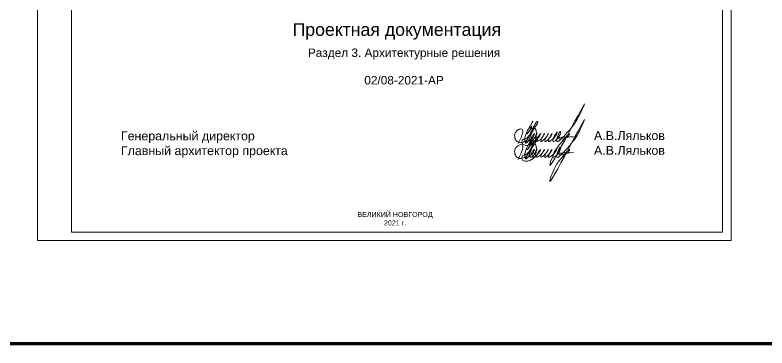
# Model space of a CAD drawing. Header units: metres. Extents: x -443 to 179, y -184 to -91.
# Drawn here: x -388.42 to -343.96, y -183.84 to -164.12 of the extents above; entities that cross this region are included whole.
import ezdxf

# ---------------------------------------------------------------- set-up
doc = ezdxf.new("R2010")
doc.units = ezdxf.units.M
doc.header["$MEASUREMENT"] = 0
doc.layers.add('контур здания на ситуации', color=1, linetype='Continuous', lineweight=30)
doc.styles.add('GOST 2.304', font='CS_Gost2304.shx')

msp = doc.modelspace()

# ---------------------------------------------------------------- linework, layer by layer
at = {"color": 1, "linetype": 'Continuous', "lineweight": 13}
msp.add_lwpolyline([(-442.29268327, -139.59917875, 0.5, 0.2, 0), (179.07218429, -139.59917875, 0.2, 0.2, 0), (179.07218429, -183.59219554, 0.2, 0.2, 0), (-442.29268327, -183.59219554, 0.2, 0.2, 0)], format="xyseb", close=True, dxfattribs=at)
at = {"color": 7, "linetype": 'Continuous', "lineweight": 13, "flags": 128}
for points in [[(-387.08991969, -148.48575835), (-346.08991969, -148.48575835), (-346.08991969, -177.48575835), (-387.08991969, -177.48575835), (-387.08991969, -148.48575835)], [(-385.08991969, -148.98575835), (-346.58991969, -148.98575835), (-346.58991969, -176.98575835), (-385.08991969, -176.98575835), (-385.08991969, -148.98575835)]]:
    msp.add_lwpolyline(points, close=True, dxfattribs=at)
at = {"layer": 'контур здания на ситуации', "color": 5, "linetype": 'Continuous', "lineweight": 20, "ltscale": 0.0015}
for points in [[(-358.66746806, -171.738969), (-358.45313527, -171.24874392), (-358.40056041, -171.05253189), (-358.40056041, -170.941459), (-358.46575318, -170.87626623), (-358.56863474, -170.87626623), (-358.73010921, -170.96949356), (-358.8444151, -171.11518943), (-358.8745856, -171.19950747), (-358.8745856, -171.34275716), (-358.83899585, -171.47557991), (-358.74956604, -171.60229734), (-358.6467227, -171.66167397), (-358.50734354, -171.68493727), (-358.36527223, -171.64686938), (-358.24319266, -171.59134511), (-358.15946189, -171.52662741), (-358.01047698, -171.26857796), (-357.87228509, -170.98452054), (-357.76012336, -170.75398239), (-357.64273415, -170.55065831), (-357.56504424, -170.44176287), (-357.5287936, -170.43204953), (-357.51481971, -170.48420077), (-357.53780936, -170.56999931), (-357.60560235, -170.66361143), (-358.00482361, -171.43277764), (-358.13168791, -171.65251305), (-358.22670735, -171.70737255), (-358.25212154, -171.66335388), (-358.26392388, -171.61930693), (-358.27956505, -171.46174809), (-358.21041339, -171.20367056), (-358.01241322, -170.77216098), (-357.807273, -170.41684771), (-358.00989036, -170.82877426), (-357.87806901, -170.71271351), (-358.14690455, -171.17835031), (-357.93656975, -170.90585727), (-357.78172422, -170.81645717), (-357.66430074, -170.84792069), (-357.60835373, -170.97345003), (-357.59183941, -171.17578929), (-357.73960375, -171.64096671), (-357.92283388, -171.77518129), (-358.05761259, -171.83140941), (-358.26472111, -171.83924261), (-358.40830876, -171.77836349), (-358.43443583, -171.73311007), (-358.45021098, -171.62744284), (-358.42146798, -171.5201725), (-358.26339804, -171.46258528), (-357.94418642, -171.17662834), (-358.18530084, -171.65100931), (-358.0611709, -171.57934285), (-357.73917229, -171.25734424), (-357.71387155, -171.16292057), (-357.97518121, -171.61552218), (-357.69759178, -171.4046964), (-357.55488367, -171.14809989), (-357.79988311, -171.63458808), (-357.46195606, -171.36820546), (-357.33991491, -171.14809989), (-357.59712992, -171.60233345), (-357.25034308, -171.38102466), (-357.11155758, -171.14809989), (-357.34077219, -171.60707876), (-356.98613207, -171.32212086), (-356.88694394, -171.14809989), (-357.099087, -171.60039784), (-356.68657858, -171.19947623), (-356.67641112, -171.17397368), (-356.88198156, -171.57545265), (-356.37225609, -171.10163035), (-356.36669196, -171.08086474), (-356.62573956, -171.58287196), (-356.16839019, -171.10143809), (-356.16839019, -171.04100997), (-356.3963837, -171.5584148), (-355.76954688, -171.08898568), (-355.05126134, -170.05959691), (-354.76951815, -169.45308257), (-356.8102279, -172.98769556), (-356.42794698, -172.08585709), (-355.95877142, -171.47919352), (-355.63905942, -171.15948152), (-355.75517104, -171.36059275), (-356.31898167, -171.4281706), (-355.39476633, -171.33931055)], [(-358.66746806, -172.67285229), (-358.45313527, -172.1826272), (-358.40056041, -171.98641518), (-358.40056041, -171.87534228), (-358.46575318, -171.81014952), (-358.56863474, -171.81014952), (-358.73010921, -171.90337684), (-358.8444151, -172.04907272), (-358.8745856, -172.13339075), (-358.8745856, -172.27664044), (-358.83899585, -172.4094632), (-358.74956604, -172.53618062), (-358.6467227, -172.59555725), (-358.50734354, -172.61882056), (-358.36527223, -172.58075266), (-358.24319266, -172.52522839), (-358.15946189, -172.46051069), (-358.01047698, -172.20246124), (-357.87228509, -171.91840382), (-357.76012336, -171.68786567), (-357.64273415, -171.48454159), (-357.56504424, -171.37564615), (-357.5287936, -171.36593282), (-357.51481971, -171.41808405), (-357.53780936, -171.50388259), (-357.60560235, -171.59749471), (-358.00482361, -172.36666092), (-358.13168791, -172.58639634), (-358.22670735, -172.64125583), (-358.25212154, -172.59723716), (-358.26392388, -172.55319021), (-358.27956505, -172.39563137), (-358.21041339, -172.13755384), (-358.01241322, -171.70604426), (-357.807273, -171.35073099), (-358.00989036, -171.76265754), (-357.87806901, -171.64659679), (-358.14690455, -172.11223359), (-357.93656975, -171.83974055), (-357.78172422, -171.75034045), (-357.66430074, -171.78180398), (-357.60835373, -171.90733331), (-357.59183941, -172.10967257), (-357.73960375, -172.57485), (-357.92283388, -172.70906457), (-358.05761259, -172.7652927), (-358.26472111, -172.77312589), (-358.40830876, -172.71224677), (-358.43443583, -172.66699335), (-358.45021098, -172.56132612), (-358.42146798, -172.45405579), (-358.26339804, -172.39646856), (-357.94418642, -172.11051162), (-358.18530084, -172.58489259), (-358.0611709, -172.51322613), (-357.73917229, -172.19122753), (-357.71387155, -172.09680386), (-357.97518121, -172.54940547), (-357.69759178, -172.33857968), (-357.55488367, -172.08198318), (-357.79988311, -172.56847136), (-357.46195606, -172.30208874), (-357.33991491, -172.08198318), (-357.59712992, -172.53621673), (-357.25034308, -172.31490794), (-357.11155758, -172.08198318), (-357.34077219, -172.54096205), (-356.98613207, -172.25600414), (-356.88694394, -172.08198318), (-357.099087, -172.53428112), (-356.68657858, -172.13335951), (-356.67641112, -172.10785696), (-356.88198156, -172.50933593), (-356.37225609, -172.03551364), (-356.36669196, -172.01474802), (-356.62573956, -172.51675524), (-356.16839019, -172.03532137), (-356.16839019, -171.97489326), (-356.3963837, -172.49229808), (-355.76954688, -172.02286896), (-355.05126134, -170.99348019), (-354.76951815, -170.38696585), (-356.8102279, -173.92157884), (-356.42794698, -173.01974037), (-355.95877142, -172.4130768), (-355.63905942, -172.0933648), (-355.75517104, -172.29447604), (-356.31898167, -172.36205389), (-355.39476633, -172.27319383)]]:
    msp.add_spline(points, degree=3, dxfattribs=at)

# ---------------------------------------------------------------- texts
at = {"color": 7, "linetype": 'Continuous', "lineweight": 13, "attachment_point": 5, "style": 'GOST 2.304'}
for s, insert, char_height, width in [('\\fArial|b0|i0|c204204|p39;Проектная документация', (-365.84908295, -165.09686502), 0.75, 23.8411051838), ('\\fArial|b0|i0|c204204|p39;Раздел 3. Архитектурные решения\\P ', (-365.42086041, -166.85148312), 0.5, 15.8940701225), ('{\\fArial|b0|i0|c0|p39;0\\fArial|b0|i0|c204|p39;2\\fArial|b0|i0|c0|p39;/0\\fArial|b0|i0|c204|p39;8\\fArial|b0|i0|c0|p39;-2021-\\fArial|b0|i0|c204|p39;АР}', (-365.42086041, -167.99016335), 0.5, 15.8940701225)]:
    msp.add_mtext(s, dxfattribs=dict(at, insert=insert, char_height=char_height, width=width))
at = {"color": 7, "linetype": 'Continuous', "lineweight": 13, "char_height": 0.525, "attachment_point": 1, "style": 'GOST 2.304'}
for s, insert in [('\\fArial|b0|i0|c204204|p39;Генеральный директор\\PГлавный архитектор проекта                     \\P\\pt6300;         ', (-382.15949586, -171.02067956)), ('\\fArial|b0|i0|c204204|p39;А.В.Ляльков\\PА.В.Ляльков\\P', (-354.19171772, -171.00150841))]:
    msp.add_mtext(s, dxfattribs=dict(at, insert=insert))
at = {"lineweight": 13, "insert": (-365.95230953, -176.18922871), "char_height": 0.3, "width": 12.1204182722, "attachment_point": 5, "style": 'GOST 2.304'}
msp.add_mtext('{\\fArial|b0|i0|c204|p39;ВЕЛИКИЙ НОВГОРОД\\P\\fArial|b0|i0|c0|p39;202\\fArial|b0|i0|c204|p39;1\\fArial|b0|i0|c0|p39; \\fArial|b0|i0|c204|p39;г\\fArial|b0|i0|c0|p39;.}', dxfattribs=at)

doc.saveas('drawing.dxf')
